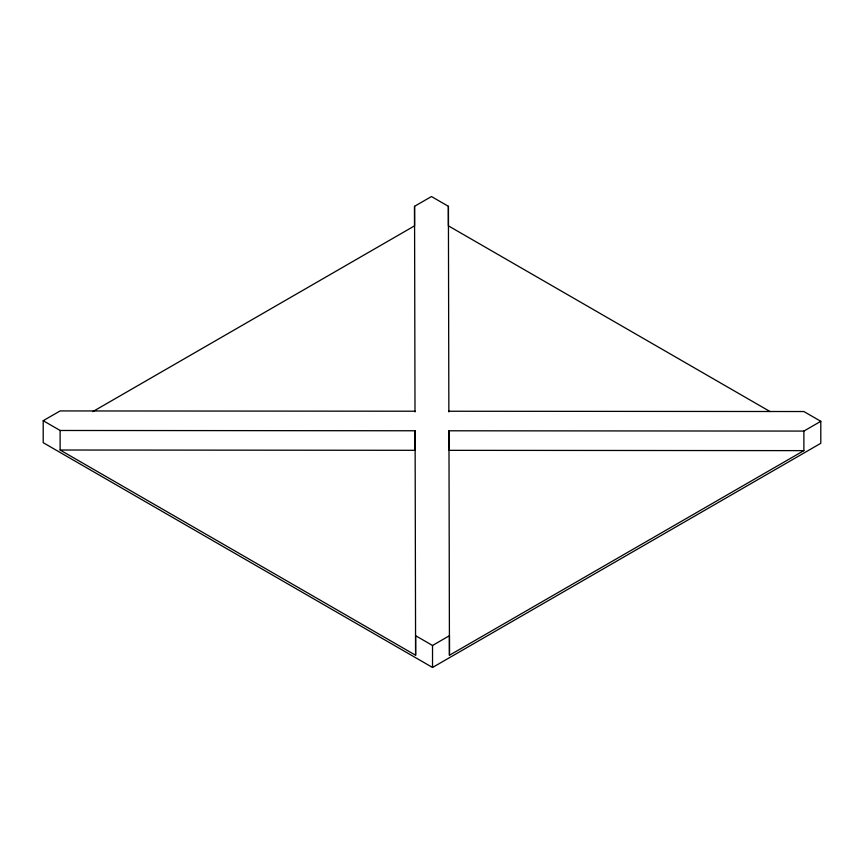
<?xml version="1.0" encoding="UTF-8"?>
<svg xmlns="http://www.w3.org/2000/svg" width="864" height="864" viewBox="0 0 864 864"><rect width="100%" height="100%" fill="white"/><g stroke="black" fill="none" stroke-linecap="round" stroke-linejoin="round"><path stroke-width="1.3" d="M448.902 411.242L803.876 411.534L820.8 421.308L820.8 443.297L432.529 667.462L43.2 442.692L43.2 420.703L60.124 410.929L415.044 411.221M92.772 411.631L414.547 225.85L414.547 206.302L431.471 196.538L448.394 206.302L448.859 411.912M43.2 420.703L60.124 430.477L60.124 450.014L415.606 655.247L415.606 635.699L432.529 645.473L449.453 635.699L449.453 655.247L803.876 450.63L803.876 431.082L820.8 421.308M60.124 430.477L415.098 430.769L415.606 655.247M803.876 450.63L448.956 450.338L448.956 430.79L803.876 431.082M60.124 450.014L415.098 450.306L415.098 430.769M770.072 411.566L448.394 225.85L448.394 206.302M448.956 430.79L449.453 655.247M414.547 206.302L415.001 411.89M432.529 645.473L432.529 667.462"/></g></svg>
